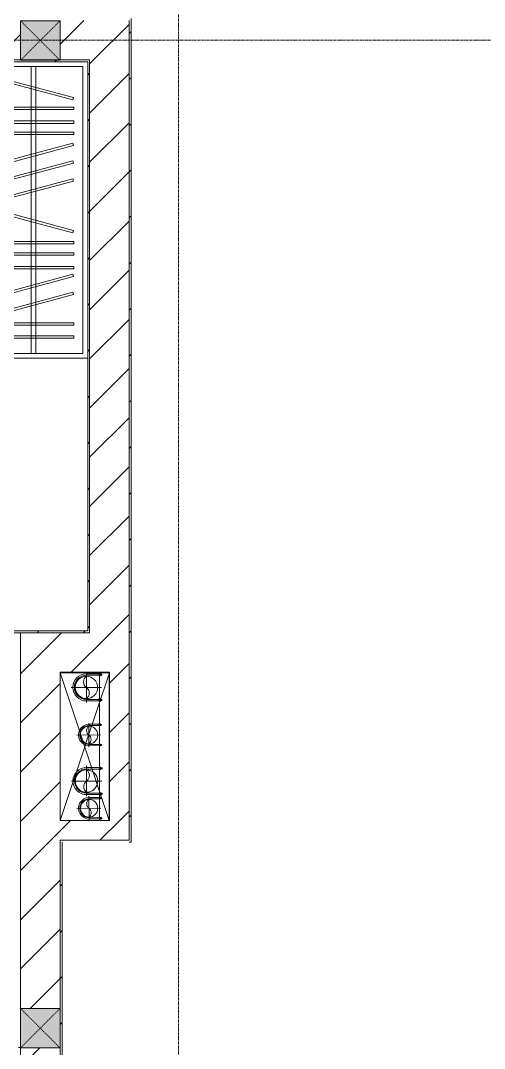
# Model space of a CAD drawing. Header units: millimetres. Extents: x 5356 to 209803, y -16346 to 109894.
# Drawn here: x 41853 to 44202, y 56633 to 61836 of the extents above; entities that cross this region are included whole.
import ezdxf

# ---------------------------------------------------------------- set-up
doc = ezdxf.new("R2010")
doc.units = ezdxf.units.MM
for name, pattern in [('Dash', [6, 3, -3]), ('Grid Line', [22.225, 12.7, -3.175, 3.175, -3.175]), ('IMPORT-CENTER _3_', [10.16, 6.35, -1.27, 1.27, -1.27])]:
    doc.linetypes.add(name, pattern=pattern)
for name, color, linetype, lineweight in [('0-1', 7, 'Continuous', 5), ('0-2', 9, 'Continuous', 9), ('A-FLOR-1', 9, 'Continuous', 9), ('A-WALL', 113, 'Continuous', 9), ('A-WALL-3', 113, 'Continuous', 18), ('A-WALL-PATT-2', 9, 'Continuous', 9), ('A-WALL-PATT-3', 111, 'Continuous', 9), ('G-IMPT', 8, 'Continuous', 9), ('G-IMPT-2', 8, 'IMPORT-CENTER _3_', 9), ('I-FURN-1', 9, 'Continuous', 9), ('I-WALL-1', 253, 'Continuous', 18), ('I-WALL-3', 2, 'Continuous', 18), ('M-EQPM', 50, 'Continuous', 9), ('S-COLS', 52, 'Continuous', 9), ('S-COLS-1', 254, 'Continuous', 5), ('S-COLS-4', 52, 'Continuous', 18), ('S-COLS-5', 52, 'Dash', 9), ('S-COLS-HDLN', 52, 'Dash', 9), ('S-GRID-1', 1, 'Grid Line', 9)]:
    doc.layers.add(name, color=color, linetype=linetype, lineweight=lineweight)
pattern_1 = [(45, (0, 0), (-116.67262, 116.67262), [])]
pattern_2 = [(45, (0, 0), (-124.4508, 124.4508), [])]

# ---------------------------------------------------------------- blocks, each defined once
blk = doc.blocks.new('NCV_TKTC_KET CAU_rvt-1-TKCS_MB ĐỊNH VỊ MỐC TỌA ĐỘ CÔNG TRÌNH')
at = {"layer": 'A-FLOR-1'}
blk.add_line((42052.6, 58534.9), (42302.6, 58534.9), dxfattribs=at)
blk = doc.blocks.new('TU QUAN AO-SUITE ROOM_3 - TU QUAN AO-SUITE ROOM_3-V83-TKCS_MB ĐỊNH VỊ MỐC TỌA ĐỘ CÔNG TRÌNH')
at = {"layer": 'I-FURN-1'}
for p, q in [((-550, 1500), (0, 1500)), ((0, 1500), (-550, 1500)), ((-24, 1476), (-526, 1476)), ((-526, 1476), (-526, 600)), ((-526, 1476), (-526, 24)), ((-287, 576), (-287, 1476)), ((-263, 576), (-263, 1476)), ((-24, 24), (-24, 1476)), ((0, 1500), (0, 0)), ((0, 0), (0, 1500)), ((-480.1, 1386.9), (-480.1, 1398.9)), ((-480.1, 1398.9), (-50.1, 1398.9)), ((-480.1, 1386.9), (-480.1, 1398.9)), ((-50.1, 1386.9), (-480.1, 1386.9)), ((-50.1, 1398.9), (-50.1, 1386.9)), ((-480.1, 1320.5), (-480.1, 1332.5)), ((-480.1, 1332.5), (-50.1, 1332.5)), ((-480.1, 1320.5), (-480.1, 1332.5)), ((-50.1, 1320.5), (-480.1, 1320.5)), ((-50.1, 1332.5), (-50.1, 1320.5)), ((-478.3, 1178.1), (-61.3, 1289.9)), ((-58.2, 1278.3), (-475.2, 1166.5)), ((-61.3, 1289.9), (-58.2, 1278.3)), ((-478.3, 1086.9), (-61.3, 1198.6)), ((-61.3, 1198.6), (-58.2, 1187.1)), ((-475.2, 1166.5), (-478.3, 1178.1)), ((-58.2, 1187.1), (-475.2, 1075.3)), ((-480.1, 1035.3), (-480.1, 1047.3)), ((-480.1, 1047.3), (-50.1, 1047.3)), ((-480.1, 1035.3), (-480.1, 1047.3)), ((-475.2, 1075.3), (-478.3, 1086.9)), ((-50.1, 1047.3), (-50.1, 1035.3)), ((-50.1, 1035.3), (-480.1, 1035.3)), ((-480.1, 965.8), (-480.1, 977.8)), ((-480.1, 977.8), (-50.1, 977.8)), ((-480.1, 965.8), (-480.1, 977.8)), ((-50.1, 965.8), (-480.1, 965.8)), ((-50.1, 977.8), (-50.1, 965.8)), ((-480.1, 908.6), (-480.1, 920.6)), ((-480.1, 920.6), (-50.1, 920.6)), ((-480.1, 908.6), (-480.1, 920.6)), ((-50.1, 908.6), (-480.1, 908.6)), ((-50.1, 920.6), (-50.1, 908.6)), ((-475.2, 865.5), (-478.3, 853.9)), ((-478.3, 853.9), (-61.3, 742.1)), ((-58.2, 753.7), (-475.2, 865.5)), ((-61.3, 742.1), (-58.2, 753.7)), ((-478.3, 603.1), (-61.3, 714.9)), ((-58.2, 703.3), (-475.2, 591.5)), ((-61.3, 714.9), (-58.2, 703.3)), ((-526, 24), (-526, 600)), ((-478.3, 511.9), (-61.3, 623.6)), ((-475.2, 591.5), (-478.3, 603.1)), ((-58.2, 612.1), (-475.2, 500.3)), ((-287, 24), (-287, 576)), ((-263, 24), (-263, 576)), ((-61.3, 623.6), (-58.2, 612.1)), ((-478.3, 423.1), (-61.3, 534.9)), ((-58.2, 523.3), (-475.2, 411.5)), ((-61.3, 534.9), (-58.2, 523.3)), ((-475.2, 500.3), (-478.3, 511.9)), ((-475.2, 411.5), (-478.3, 423.1)), ((-480.1, 368.4), (-480.1, 356.4)), ((-50.1, 368.4), (-480.1, 368.4)), ((-50.1, 356.4), (-50.1, 368.4)), ((-480.1, 356.4), (-50.1, 356.4)), ((-480.1, 311.2), (-480.1, 299.2)), ((-50.1, 311.2), (-480.1, 311.2)), ((-480.1, 299.2), (-50.1, 299.2)), ((-50.1, 299.2), (-50.1, 311.2)), ((-480.1, 241.7), (-480.1, 229.7)), ((-50.1, 241.7), (-480.1, 241.7)), ((-480.1, 229.7), (-50.1, 229.7)), ((-50.1, 229.7), (-50.1, 241.7)), ((-475.2, 192.7), (-478.3, 181.1)), ((-478.3, 181.1), (-61.3, 69.4)), ((-58.2, 80.9), (-475.2, 192.7)), ((-61.3, 69.4), (-58.2, 80.9)), ((-526, 24), (-24, 24))]:
    blk.add_line(p, q, dxfattribs=at)
blk = doc.blocks.new('NCV_TKTC_TANG 1_rvt-1-TKCS_MB ĐỊNH VỊ MỐC TỌA ĐỘ CÔNG TRÌNH')
at = {"layer": 'A-WALL-PATT-2'}
h = blk.add_hatch(dxfattribs=at)
h.set_pattern_fill('FP_3', color=256, style=0, pattern_type=2)
h.set_pattern_definition(pattern_1)
h.paths.add_polyline_path([(38862.6, 61626.9), (42192.6, 61626.9), (42192.6, 61636.9), (38852.6, 61636.9), (38852.6, 61626.9)])
h = blk.add_hatch(dxfattribs=at)
h.set_pattern_fill('FP_3', color=256, style=0, pattern_type=2)
h.set_pattern_definition(pattern_1)
h.paths.add_polyline_path([(42202.6, 58746.9), (42202.6, 61636.9), (42192.6, 61636.9), (42192.6, 58746.9)])
h = blk.add_hatch(dxfattribs=at)
h.set_pattern_fill('FP_3', color=256, style=0, pattern_type=2)
h.set_pattern_definition(pattern_1)
h.paths.add_polyline_path([(42202.6, 58736.9), (42202.6, 58746.9), (38152.6, 58746.9), (38152.6, 58736.9), (41752.6, 58736.9)])
h = blk.add_hatch(dxfattribs=at)
h.set_pattern_fill('FP_3', color=256, style=0, pattern_type=2)
h.set_pattern_definition(pattern_1)
h.paths.add_polyline_path([(41842.6, 53636.9), (41852.6, 53636.9), (41852.6, 55396.9), (41842.6, 55396.9), (41842.6, 53646.9)])
h.paths.add_polyline_path([(41852.6, 56486.9), (41852.6, 56636.9), (41842.6, 56636.9), (41842.6, 56486.9)])
at = {"layer": 'I-WALL-1'}
for p, q in [((42192.6, 61636.9), (38852.6, 61636.9)), ((38862.6, 61626.9), (42192.6, 61626.9)), ((42202.6, 61636.9), (42192.6, 61636.9)), ((42192.6, 61626.9), (42192.6, 58746.9)), ((42202.6, 58746.9), (42202.6, 61636.9)), ((42192.6, 58746.9), (38162.6, 58746.9)), ((41752.6, 58736.9), (42202.6, 58736.9)), ((42202.6, 58736.9), (42202.6, 58746.9)), ((41852.6, 56636.9), (41842.6, 56636.9)), ((41852.6, 56486.9), (41852.6, 56636.9))]:
    blk.add_line(p, q, dxfattribs=at)
at = {"layer": 'I-FURN-1', "rotation": 180}
blk.add_blockref('TU QUAN AO-SUITE ROOM_3 - TU QUAN AO-SUITE ROOM_3-V83-TKCS_MB ĐỊNH VỊ MỐC TỌA ĐỘ CÔNG TRÌNH', (41642.6, 61626.9), dxfattribs=at)
blk = doc.blocks.new('TKTC_XREF_251221_MB TANG 1 - TKTC_XREF_260130_MB TANG 1_dwg_CUM U_DN100-4202115-TKCS_MB ĐỊNH VỊ MỐC TỌA ĐỘ CÔNG TRÌNH')
at = {"layer": 'G-IMPT'}
blk.add_hatch(color=256, dxfattribs=at).paths.add_polyline_path([(0, -61), (0, -57), (14.8, -55.1), (28.5, -49.4), (40.3, -40.3), (49.4, -28.5), (55.1, -14.8), (57, 0), (55.1, 14.8), (49.4, 28.5), (40.3, 40.3), (28.5, 49.4), (14.8, 55.1), (0, 57), (0, 61), (15.8, 58.9), (35.6, 48.9), (43.1, 43.1), (52.8, 30.5), (58.9, 15.8), (61, 0), (58.9, -15.8), (52.8, -30.5), (43.1, -43.1), (30.5, -52.8), (15.8, -58.9)])
for p, q in [((-79.1, 66.6), (-79.1, 63.4)), ((-76.6, 66.6), (-76.6, 63.4)), ((-74.6, 66.6), (-74.6, 63.4)), ((-72.7, 69.3), (-72.7, 60.7)), ((-66.9, 67.9), (-71.7, 67.9)), ((-65, 69), (0, 69)), ((-66.9, 62.1), (-71.7, 62.1)), ((-79.1, -63.4), (-79.1, -66.6)), ((-76.6, -63.4), (-76.6, -66.6)), ((-74.6, -63.4), (-74.6, -66.6)), ((-72.7, -60.7), (-72.7, -69.3)), ((-66.9, -62.1), (-71.7, -62.1)), ((-66.9, -67.9), (-71.7, -67.9)), ((-65, -69), (0, -69))]:
    blk.add_line(p, q, dxfattribs=at)
at = {"layer": 'G-IMPT', "flags": 128}
for points in [[(-72.7, 67.6), (-78.1, 67.6), (-78.1, 62.4), (-72.7, 62.4)], [(-71.7, 59.2), (-66.9, 59.2), (-66.9, 70.8), (-71.7, 70.8)], [(-66.9, 70.8), (-66.9, 72.7), (-65, 72.7), (-65, 57.3), (-66.9, 57.3), (-66.9, 59.2)], [(-65, 61), (0, 61), (0, 57)], [(-72.7, -62.4), (-78.1, -62.4), (-78.1, -67.6), (-72.7, -67.6)], [(-71.7, -70.8), (-66.9, -70.8), (-66.9, -59.2), (-71.7, -59.2)], [(-66.9, -59.2), (-66.9, -57.3), (-65, -57.3), (-65, -72.7), (-66.9, -72.7), (-66.9, -70.8)], [(-65, -61), (0, -61), (0, -57)]]:
    blk.add_lwpolyline(points, dxfattribs=at)
at = {"layer": 'G-IMPT'}
for centre, radius, start, end in [((-78.1, 66.6), 0.96, 90, 180), ((-71.1, 69.3), 1.56, 112.61986, 247.38014), ((-67.9, 65), 4.8, 143.1301, 216.8699), ((0, 0), 69, 270, 90), ((-78.1, 63.4), 0.96, 180, 270), ((-71.1, 60.7), 1.56, 112.61986, 247.38014), ((0, 0), 61, 270, 90), ((0, 0), 57, 270, 90), ((-78.1, -63.4), 0.96, 90, 180), ((-71.1, -60.7), 1.56, 112.61986, 247.38014), ((-67.9, -65), 4.8, 143.1301, 216.8699), ((-78.1, -66.6), 0.96, 180, 270), ((-71.1, -69.3), 1.56, 112.61986, 247.38014)]:
    blk.add_arc(centre, radius, start, end, dxfattribs=at)
blk = doc.blocks.new('TKTC_XREF_251221_MB TANG 1 - TKTC_XREF_260130_MB TANG 1_dwg_$cc-4202117-TKCS_MB ĐỊNH VỊ MỐC TỌA ĐỘ CÔNG TRÌNH')
at = {"layer": 'G-IMPT'}
blk.add_circle((0, 0), 0.5, dxfattribs=at)
for centre, radius, start, end in [((0, 0), 0.5, 90, 270), ((0.188, 0.25), 0.313, 126.8699, 233.1301), ((-0.188, -0.25), 0.313, 306.8699, 53.1301)]:
    blk.add_arc(centre, radius, start, end, dxfattribs=at)
at = {"layer": 'G-IMPT-2'}
for p, q in [((0, -0.673), (0, 0.673)), ((-0.673, 0), (0.673, 0))]:
    blk.add_line(p, q, dxfattribs=at)
blk = doc.blocks.new('TKTC_XREF_251221_MB TANG 1 - TKTC_XREF_260130_MB TANG 1_dwg_$cc-4202122-TKCS_MB ĐỊNH VỊ MỐC TỌA ĐỘ CÔNG TRÌNH')
at = {"layer": 'G-IMPT'}
blk.add_circle((0, 0), 0.5, dxfattribs=at)
for centre, radius, start, end in [((0, 0), 0.5, 90, 270), ((0.188, 0.25), 0.313, 126.8699, 233.1301), ((-0.188, -0.25), 0.313, 306.8699, 53.1301)]:
    blk.add_arc(centre, radius, start, end, dxfattribs=at)
at = {"layer": 'G-IMPT-2'}
for p, q in [((0, -0.673), (0, 0.673)), ((-0.673, 0), (0.673, 0))]:
    blk.add_line(p, q, dxfattribs=at)
blk = doc.blocks.new('TKTC_XREF_251221_MB TANG 1 - TKTC_XREF_260130_MB TANG 1_dwg_CUM U_DN100-4202112-TKCS_MB ĐỊNH VỊ MỐC TỌA ĐỘ CÔNG TRÌNH')
at = {"layer": 'G-IMPT'}
blk.add_hatch(color=256, dxfattribs=at).paths.add_polyline_path([(0, 61), (0, 57), (14.8, 55.1), (28.5, 49.4), (40.3, 40.3), (49.4, 28.5), (55.1, 14.8), (57, 0), (55.1, -14.8), (49.4, -28.5), (40.3, -40.3), (28.5, -49.4), (14.8, -55.1), (0, -57), (0, -61), (15.8, -58.9), (30.5, -52.8), (43.1, -43.1), (52.8, -30.5), (58.9, -15.8), (61, 0), (58.9, 15.8), (52.8, 30.5), (43.1, 43.1), (30.5, 52.8), (15.8, 58.9)])
for p, q in [((-79.1, 66.6), (-79.1, 63.4)), ((-76.6, 66.6), (-76.6, 63.4)), ((-74.6, 66.6), (-74.6, 63.4)), ((-72.7, 69.3), (-72.7, 60.7)), ((-66.9, 67.9), (-71.7, 67.9)), ((-66.9, 62.1), (-71.7, 62.1)), ((-65, 69), (0, 69)), ((-79.1, -63.4), (-79.1, -66.6)), ((-76.6, -63.4), (-76.6, -66.6)), ((-74.6, -63.4), (-74.6, -66.6)), ((-72.7, -60.7), (-72.7, -69.3)), ((-66.9, -62.1), (-71.7, -62.1)), ((-66.9, -67.9), (-71.7, -67.9)), ((-65, -69), (0, -69))]:
    blk.add_line(p, q, dxfattribs=at)
at = {"layer": 'G-IMPT', "flags": 128}
for points in [[(-72.7, 67.6), (-78.1, 67.6), (-78.1, 62.4), (-72.7, 62.4)], [(-71.7, 59.2), (-66.9, 59.2), (-66.9, 70.8), (-71.7, 70.8)], [(-66.9, 70.8), (-66.9, 72.7), (-65, 72.7), (-65, 57.3), (-66.9, 57.3), (-66.9, 59.2)], [(-65, 61), (0, 61), (0, 57)], [(-72.7, -62.4), (-78.1, -62.4), (-78.1, -67.6), (-72.7, -67.6)], [(-71.7, -70.8), (-66.9, -70.8), (-66.9, -59.2), (-71.7, -59.2)], [(-66.9, -59.2), (-66.9, -57.3), (-65, -57.3), (-65, -72.7), (-66.9, -72.7), (-66.9, -70.8)], [(-65, -61), (0, -61), (0, -57)]]:
    blk.add_lwpolyline(points, dxfattribs=at)
at = {"layer": 'G-IMPT'}
for centre, radius, start, end in [((-78.1, 66.6), 0.96, 90, 180), ((-78.1, 63.4), 0.96, 180, 270), ((-71.1, 69.3), 1.56, 112.6199, 247.3801), ((-67.9, 65), 4.8, 143.1301, 216.8699), ((-71.1, 60.7), 1.56, 112.6199, 247.3801), ((0, 0), 69, 270, 90), ((0, 0), 61, 270, 90), ((0, 0), 57, 270, 90), ((-78.1, -63.4), 0.96, 90, 180), ((-78.1, -66.6), 0.96, 180, 270), ((-71.1, -60.7), 1.56, 112.6199, 247.3801), ((-67.9, -65), 4.8, 143.1301, 216.8699), ((-71.1, -69.3), 1.56, 112.6199, 247.3801)]:
    blk.add_arc(centre, radius, start, end, dxfattribs=at)
blk = doc.blocks.new('TKTC_XREF_251221_MB TANG 1 - TKTC_XREF_260130_MB TANG 1_dwg_$cc-V295-TKCS_MB ĐỊNH VỊ MỐC TỌA ĐỘ CÔNG TRÌNH')
at = {"layer": 'G-IMPT'}
blk.add_circle((0, 0), 0.5, dxfattribs=at)
for centre, radius, start, end in [((0, 0), 0.5, 90, 270), ((0.188, 0.25), 0.313, 126.8699, 233.1301), ((-0.188, -0.25), 0.313, 306.8699, 53.1301)]:
    blk.add_arc(centre, radius, start, end, dxfattribs=at)
at = {"layer": 'G-IMPT-2'}
for p, q in [((0, -0.673), (0, 0.673)), ((-0.673, 0), (0.673, 0))]:
    blk.add_line(p, q, dxfattribs=at)
blk = doc.blocks.new('TKTC_XREF_251221_MB TANG 1 - TKTC_XREF_260130_MB TANG 1_dwg_$cc-4202118-TKCS_MB ĐỊNH VỊ MỐC TỌA ĐỘ CÔNG TRÌNH')
at = {"layer": 'G-IMPT'}
blk.add_circle((0, 0), 0.5, dxfattribs=at)
for centre, radius, start, end in [((0, 0), 0.5, 90, 270), ((0.188, 0.25), 0.313, 126.8699, 233.1301), ((-0.188, -0.25), 0.313, 306.8699, 53.1301)]:
    blk.add_arc(centre, radius, start, end, dxfattribs=at)
at = {"layer": 'G-IMPT-2'}
for p, q in [((0, -0.673), (0, 0.673)), ((-0.673, 0), (0.673, 0))]:
    blk.add_line(p, q, dxfattribs=at)
blk = doc.blocks.new('TKTC_XREF_251221_MB TANG 1 - TKTC_XREF_260130_MB TANG 1_dwg-4202109-TKCS_MB ĐỊNH VỊ MỐC TỌA ĐỘ CÔNG TRÌNH')
at = {"layer": 'G-IMPT'}
blk.add_line((-160899.7, -343559.7), (-160899.7, -342809.7), dxfattribs=at)
at = {"layer": 'G-IMPT', "flags": 128}
blk.add_lwpolyline([(-160874, -342809.7), (-160850.5, -342809.9), (-160850.5, -343559.7)], dxfattribs=at)
for name, p, xscale, yscale, zscale, rotation in [('TKTC_XREF_251221_MB TANG 1 - TKTC_XREF_260130_MB TANG 1_dwg_$cc-V295-TKCS_MB ĐỊNH VỊ MỐC TỌA ĐỘ CÔNG TRÌNH', (-160965.6, -342886.8), 113.7150000000092, 113.7150000000092, 113.7150000000092, 0.04476088158440977), ('TKTC_XREF_251221_MB TANG 1 - TKTC_XREF_260130_MB TANG 1_dwg_CUM U_DN100-4202112-TKCS_MB ĐỊNH VỊ MỐC TỌA ĐỘ CÔNG TRÌNH', (-160965.6, -342886), 0.9975000000000005, 0.9975000000000005, 0.9975000000000005, 180.0467435561312), ('TKTC_XREF_251221_MB TANG 1 - TKTC_XREF_260130_MB TANG 1_dwg_$cc-4202118-TKCS_MB ĐỊNH VỊ MỐC TỌA ĐỘ CÔNG TRÌNH', (-160953, -343127.1), 90.0000000000512, 90.0000000000512, 90.0000000000512, 0.419778997776333), ('TKTC_XREF_251221_MB TANG 1 - TKTC_XREF_260130_MB TANG 1_dwg_CUM U_DN100-4202112-TKCS_MB ĐỊNH VỊ MỐC TỌA ĐỘ CÔNG TRÌNH', (-160964.7, -343360.3), 0.9974999999999966, 0.9974999999999966, 0.9974999999999966, 180.0467435564899), ('TKTC_XREF_251221_MB TANG 1 - TKTC_XREF_260130_MB TANG 1_dwg_$cc-4202117-TKCS_MB ĐỊNH VỊ MỐC TỌA ĐỘ CÔNG TRÌNH', (-160952.6, -343498.2), 90.0000000000512, 90.0000000000512, 90.0000000000512, 0.419778997776333)]:
    blk.add_blockref(name, p, dxfattribs=dict(xscale=xscale, yscale=yscale, zscale=zscale, rotation=rotation))
at = {"extrusion": (0, 0, -1)}
for name, p, xscale, yscale, zscale, rotation in [('TKTC_XREF_251221_MB TANG 1 - TKTC_XREF_260130_MB TANG 1_dwg_CUM U_DN100-4202115-TKCS_MB ĐỊNH VỊ MỐC TỌA ĐỘ CÔNG TRÌNH', (160951.1, -343127.1), 0.7894736842105242, 0.7894736842105242, -0.7894736842105241, 359.5802210006287), ('TKTC_XREF_251221_MB TANG 1 - TKTC_XREF_260130_MB TANG 1_dwg_$cc-4202122-TKCS_MB ĐỊNH VỊ MỐC TỌA ĐỘ CÔNG TRÌNH', (160964.7, -343360.3), 113.7150000000092, 113.7150000000092, -113.7150000000092, 179.9532564459116), ('TKTC_XREF_251221_MB TANG 1 - TKTC_XREF_260130_MB TANG 1_dwg_CUM U_DN100-4202115-TKCS_MB ĐỊNH VỊ MỐC TỌA ĐỘ CÔNG TRÌNH', (160950.7, -343498.2), 0.7894736842105242, 0.7894736842105242, -0.7894736842105241, 359.5802210006287)]:
    blk.add_blockref(name, p, dxfattribs=dict(at, xscale=xscale, yscale=yscale, zscale=zscale, rotation=rotation))
blk = doc.blocks.new('TKTC_XREF_251221_MB TANG 1 - TKTC_XREF_251221_MB TANG 1-2038492-TKCS_MB ĐỊNH VỊ MỐC TỌA ĐỘ CÔNG TRÌNH')
blk.add_blockref('TKTC_XREF_251221_MB TANG 1 - TKTC_XREF_260130_MB TANG 1_dwg-4202109-TKCS_MB ĐỊNH VỊ MỐC TỌA ĐỘ CÔNG TRÌNH', (169499.1, 384109.7))
blk = doc.blocks.new('G1_SOF - BO TRU - 200x200-3050151-TKCS_MB ĐỊNH VỊ MỐC TỌA ĐỘ CÔNG TRÌNH')
at = {"layer": 'S-COLS-HDLN'}
for p, q in [((-100, 100), (100, -100)), ((100, 100), (-100, -100))]:
    blk.add_line(p, q, dxfattribs=at)

msp = doc.modelspace()

# ---------------------------------------------------------------- hatches: boundary and pattern name
at = {"layer": 'A-WALL-PATT-3'}
h = msp.add_hatch(dxfattribs=at)
h.set_pattern_fill('FP_1', color=256, style=0, pattern_type=2)
h.set_pattern_definition(pattern_2)
h.paths.add_polyline_path([(38852.6, 61636.9), (41852.6, 61636.9), (41852.6, 61835.3), (42052.6, 61835.3), (42052.6, 61636.9), (42402.6, 61636.9), (42402.6, 61836.9), (38852.6, 61836.9)])
h = msp.add_hatch(dxfattribs=at)
h.set_pattern_fill('FP_8', color=256, style=0, pattern_type=2)
h.set_pattern_definition(pattern_1)
h.paths.add_polyline_path([(42402.6, 57676.9), (42412.6, 57676.9), (42412.6, 61846.9), (42402.6, 61846.9), (42402.6, 57686.9)])
h = msp.add_hatch(dxfattribs=at)
h.set_pattern_fill('FP_1', color=256, style=0, pattern_type=2)
h.set_pattern_definition(pattern_2)
h.paths.add_polyline_path([(42402.6, 58736.9), (42402.6, 61636.9), (42202.6, 61636.9), (42202.6, 58736.9)])
h = msp.add_hatch(dxfattribs=at)
h.set_pattern_fill('FP_1', color=256, style=0, pattern_type=2)
h.set_pattern_definition(pattern_2)
h.paths.add_polyline_path([(42302.6, 58536.9), (42402.6, 58536.9), (42402.6, 58736.9), (41852.6, 58736.9), (41852.6, 58536.9), (42274.7, 58536.9)])
h = msp.add_hatch(dxfattribs=at)
h.set_pattern_fill('FP_1', color=256, style=0, pattern_type=2)
h.set_pattern_definition(pattern_2)
h.paths.add_polyline_path([(42052.6, 57686.9), (42052.6, 58536.9), (41852.6, 58536.9), (41852.6, 57686.9)])
h = msp.add_hatch(dxfattribs=at)
h.set_pattern_fill('FP_1', color=256, style=0, pattern_type=2)
h.set_pattern_definition(pattern_2)
h.paths.add_polyline_path([(42302.6, 57786.9), (42402.6, 57786.9), (42402.6, 58536.9), (42302.6, 58536.9)])
h = msp.add_hatch(dxfattribs=at)
h.set_pattern_fill('FP_1', color=256, style=0, pattern_type=2)
h.set_pattern_definition(pattern_2)
h.paths.add_polyline_path([(42402.6, 57686.9), (42402.6, 57786.9), (42052.6, 57786.9), (42052.6, 57686.9), (42274.7, 57686.9)])
h = msp.add_hatch(dxfattribs=at)
h.set_pattern_fill('FP_1', color=256, style=0, pattern_type=2)
h.set_pattern_definition(pattern_2)
h.paths.add_polyline_path([(42052.6, 53636.9), (42052.6, 55396.9), (41852.6, 55396.9), (41852.6, 53636.9)])
h.paths.add_polyline_path([(41852.6, 56486.9), (42052.6, 56486.9), (42052.6, 56635.3), (41852.6, 56635.3)])
h.paths.add_polyline_path([(42052.6, 56835.3), (42052.6, 57686.9), (41852.6, 57686.9), (41852.6, 56835.3)])
h = msp.add_hatch(dxfattribs=at)
h.set_pattern_fill('FP_8', color=256, style=0, pattern_type=2)
h.set_pattern_definition(pattern_1)
h.paths.add_polyline_path([(42062.6, 53636.9), (42062.6, 57686.9), (42052.6, 57686.9), (42052.6, 53636.9)])
at = {"layer": 'S-COLS-1'}
for points in [[(42052.6, 61635.3), (42052.6, 61835.3), (41852.6, 61835.3), (41852.6, 61635.3)], [(41852.6, 56635.3), (42052.6, 56636.9), (42052.6, 56835.3), (41852.6, 56835.3), (41852.6, 56636.9)]]:
    msp.add_hatch(color=256, dxfattribs=at).paths.add_polyline_path(points)

# ---------------------------------------------------------------- linework, layer by layer
at = {"layer": '0-2'}
for p, q in [((42153.8, 58230.6), (42052.6, 58533.6)), ((42183.6, 58178.3), (42302.6, 58534.9)), ((42156.1, 58223.7), (42153.8, 58230.6)), ((42167.6, 58189.2), (42156.1, 58223.7)), ((42169.3, 58184.2), (42168.4, 58186.9)), ((42302, 57786.7), (42169.7, 58183)), ((42052.9, 57786.9), (42182.6, 58175.3))]:
    msp.add_line(p, q, dxfattribs=at)
at = {"layer": 'A-WALL'}
for p, q in [((41852.6, 61636.9), (41852.6, 61835.3)), ((41852.6, 61835.3), (42052.6, 61835.3)), ((42052.6, 61835.3), (42052.6, 61636.9)), ((41852.6, 56835.3), (42052.6, 56835.3)), ((42052.6, 56635.3), (41852.6, 56635.3))]:
    msp.add_line(p, q, dxfattribs=at)
at = {"layer": 'A-WALL-3'}
for p, q in [((42402.6, 58736.9), (42402.6, 61836.9)), ((38852.6, 61636.9), (41852.6, 61636.9)), ((42052.6, 61636.9), (42202.6, 61636.9)), ((42202.6, 61636.9), (42202.6, 58736.9)), ((41852.6, 58736.9), (41852.6, 56835.3)), ((42202.6, 58736.9), (41852.6, 58736.9)), ((42052.6, 58536.9), (42302.6, 58536.9)), ((42052.6, 57786.9), (42052.6, 58536.9)), ((42302.6, 58536.9), (42302.6, 57786.9)), ((42302.6, 57786.9), (42052.6, 57786.9)), ((42062.6, 57686.9), (42402.6, 57686.9)), ((41852.6, 56635.3), (41852.6, 56486.9)), ((42052.6, 56486.9), (42052.6, 56635.3))]:
    msp.add_line(p, q, dxfattribs=at)
at = {"layer": 'I-WALL-3'}
for p, q in [((42402.6, 61836.9), (42402.6, 57686.9)), ((42412.6, 57676.9), (42412.6, 61846.9)), ((42062.6, 57686.9), (42052.6, 57686.9)), ((42052.6, 57686.9), (42052.6, 56635.3)), ((42062.6, 53646.9), (42062.6, 57676.9)), ((42402.6, 57676.9), (42412.6, 57676.9))]:
    msp.add_line(p, q, dxfattribs=at)
at = {"layer": 'S-COLS'}
for p, q in [((42052.6, 61835.3), (41852.6, 61835.3)), ((41852.6, 61835.3), (41852.6, 61636.9)), ((42052.6, 61636.9), (42052.6, 61835.3)), ((42052.6, 56835.3), (41852.6, 56835.3)), ((41852.6, 56635.3), (42052.6, 56635.3))]:
    msp.add_line(p, q, dxfattribs=at)
at = {"layer": 'S-COLS-4'}
for p, q in [((41852.6, 61636.9), (41852.6, 61635.3)), ((41852.6, 61635.3), (42052.6, 61635.3)), ((42052.6, 61635.3), (42052.6, 61636.9)), ((41852.6, 56835.3), (41852.6, 56635.3)), ((42052.6, 56635.3), (42052.6, 56835.3))]:
    msp.add_line(p, q, dxfattribs=at)
at = {"layer": 'S-GRID-1'}
for p, q in [((42652.6, 20960.6), (42652.6, 80482.7)), ((131551.8, 61736.9), (29351.8, 61736.9))]:
    msp.add_line(p, q, dxfattribs=at)

# ---------------------------------------------------------------- block references
at = {"layer": '0-1'}
for name in ['NCV_TKTC_KET CAU_rvt-1-TKCS_MB ĐỊNH VỊ MỐC TỌA ĐỘ CÔNG TRÌNH', 'NCV_TKTC_TANG 1_rvt-1-TKCS_MB ĐỊNH VỊ MỐC TỌA ĐỘ CÔNG TRÌNH']:
    msp.add_blockref(name, (0, 0), dxfattribs=at)
at = {"layer": 'M-EQPM'}
msp.add_blockref('TKTC_XREF_251221_MB TANG 1 - TKTC_XREF_251221_MB TANG 1-2038492-TKCS_MB ĐỊNH VỊ MỐC TỌA ĐỘ CÔNG TRÌNH', (33652.6, 17236.9), dxfattribs=at)
at = {"layer": 'S-COLS-5'}
for p in [(41952.6, 61735.3), (41952.6, 56735.3)]:
    msp.add_blockref('G1_SOF - BO TRU - 200x200-3050151-TKCS_MB ĐỊNH VỊ MỐC TỌA ĐỘ CÔNG TRÌNH', p, dxfattribs=at)

doc.saveas('drawing.dxf')
